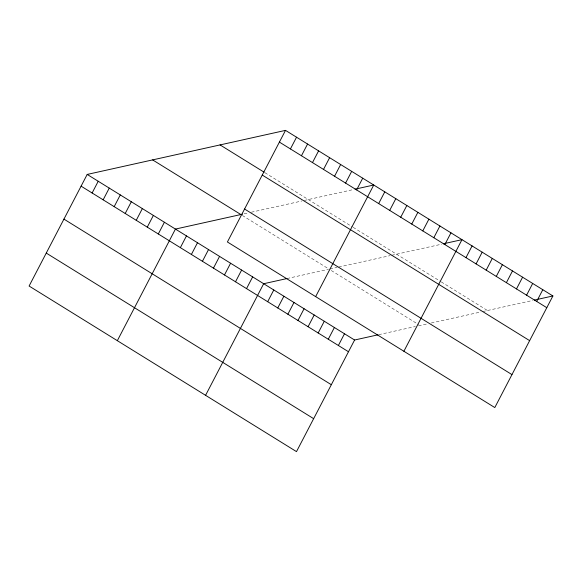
<?xml version="1.0" encoding="UTF-8"?>
<svg xmlns="http://www.w3.org/2000/svg" width="582" height="582" viewBox="0 0 582 582"><rect width="100%" height="100%" fill="white"/><g stroke="black" fill="none" stroke-linecap="round" stroke-linejoin="round"><path stroke-width="0.44" stroke-dasharray="2.91 2.18" d="M244.091 213.827L248.107 212.932M251.315 212.219L301.883 200.986M304.291 200.448L353.492 189.521M287.05 278.531L328.343 269.357M329.921 269.008L337.145 267.4M338.753 267.043L390.122 255.629M391.73 255.272L441.731 244.164M378.744 334.657L415.359 326.524M418.473 325.825L428.061 323.701M431.269 322.988L481.038 311.93M482.645 311.574L532.646 300.465M264.919 172.694L352.423 226.878M353.158 227.336L440.559 281.455M441.28 281.906L487.461 310.504M242.352 215.449L329.121 269.182M331.282 270.521L418.589 324.589"/><path stroke-width="0.87" d="M285.507 130.375L227.409 241.981L494.802 407.567L552.9 295.962L285.507 130.375L87.198 174.433L29.1 286.038L296.493 451.625L354.591 340.019L377.965 334.832M92.123 192.991L98.227 181.264M103.152 199.822L109.256 188.095M114.181 206.654L120.285 194.926M125.21 213.478L131.314 201.758M136.246 220.309L142.35 208.589M147.275 227.14L153.379 215.42M158.304 233.971L164.408 222.244M117.338 340.681L175.437 229.075L242.483 214.183M180.362 247.634L186.466 235.906M191.391 254.465L197.494 242.738M202.427 261.296L208.531 249.569M213.456 268.127L219.56 256.4M224.485 274.959L230.588 263.231M290.433 148.927L296.536 137.207M235.514 281.79L241.617 270.063M301.461 155.758L307.565 144.038M246.542 288.614L252.646 276.894M312.49 162.589L318.594 150.869M205.577 395.324L263.675 283.725L287.05 278.531M323.519 169.42L329.623 157.693M267.676 301.702L273.78 289.974M334.555 176.251L340.659 164.524M277.774 307.958L283.878 296.231M345.584 183.083L351.688 171.355M287.879 314.215L293.983 302.487M356.613 189.914L362.717 178.187M297.977 320.471L304.08 308.744M315.648 296.624L373.746 185.018L355.049 189.172M308.082 326.728L314.185 315M378.671 203.576L384.775 191.849M318.179 332.984L324.283 321.257M389.7 210.408L395.804 198.68M328.284 339.233L334.388 327.513M400.736 217.232L406.84 205.511M338.382 345.49L344.486 333.77M411.765 224.063L417.869 212.343M422.794 230.894L428.898 219.174M433.823 237.725L439.927 225.998M444.852 244.556L450.955 232.829M403.886 351.266L461.984 239.66L443.288 243.814M465.986 257.644L472.089 245.917M476.083 263.901L482.187 252.173M486.188 270.157L492.292 258.43M496.286 276.414L502.39 264.686M506.391 282.663L512.495 270.943M516.489 288.919L522.592 277.199M526.594 295.176L532.697 283.449M536.691 301.432L542.795 289.705M534.203 300.116L552.9 295.962M279.404 142.103L546.796 307.689M220.061 144.911L264.184 172.236M262.242 175.058L529.642 340.645M244.564 209.018L511.964 374.604M152.637 159.897L240.883 214.54M87.198 174.433L354.591 340.019M81.094 186.16L348.487 351.746M63.933 219.116L331.333 384.709M46.254 253.075L313.654 418.669"/></g></svg>
